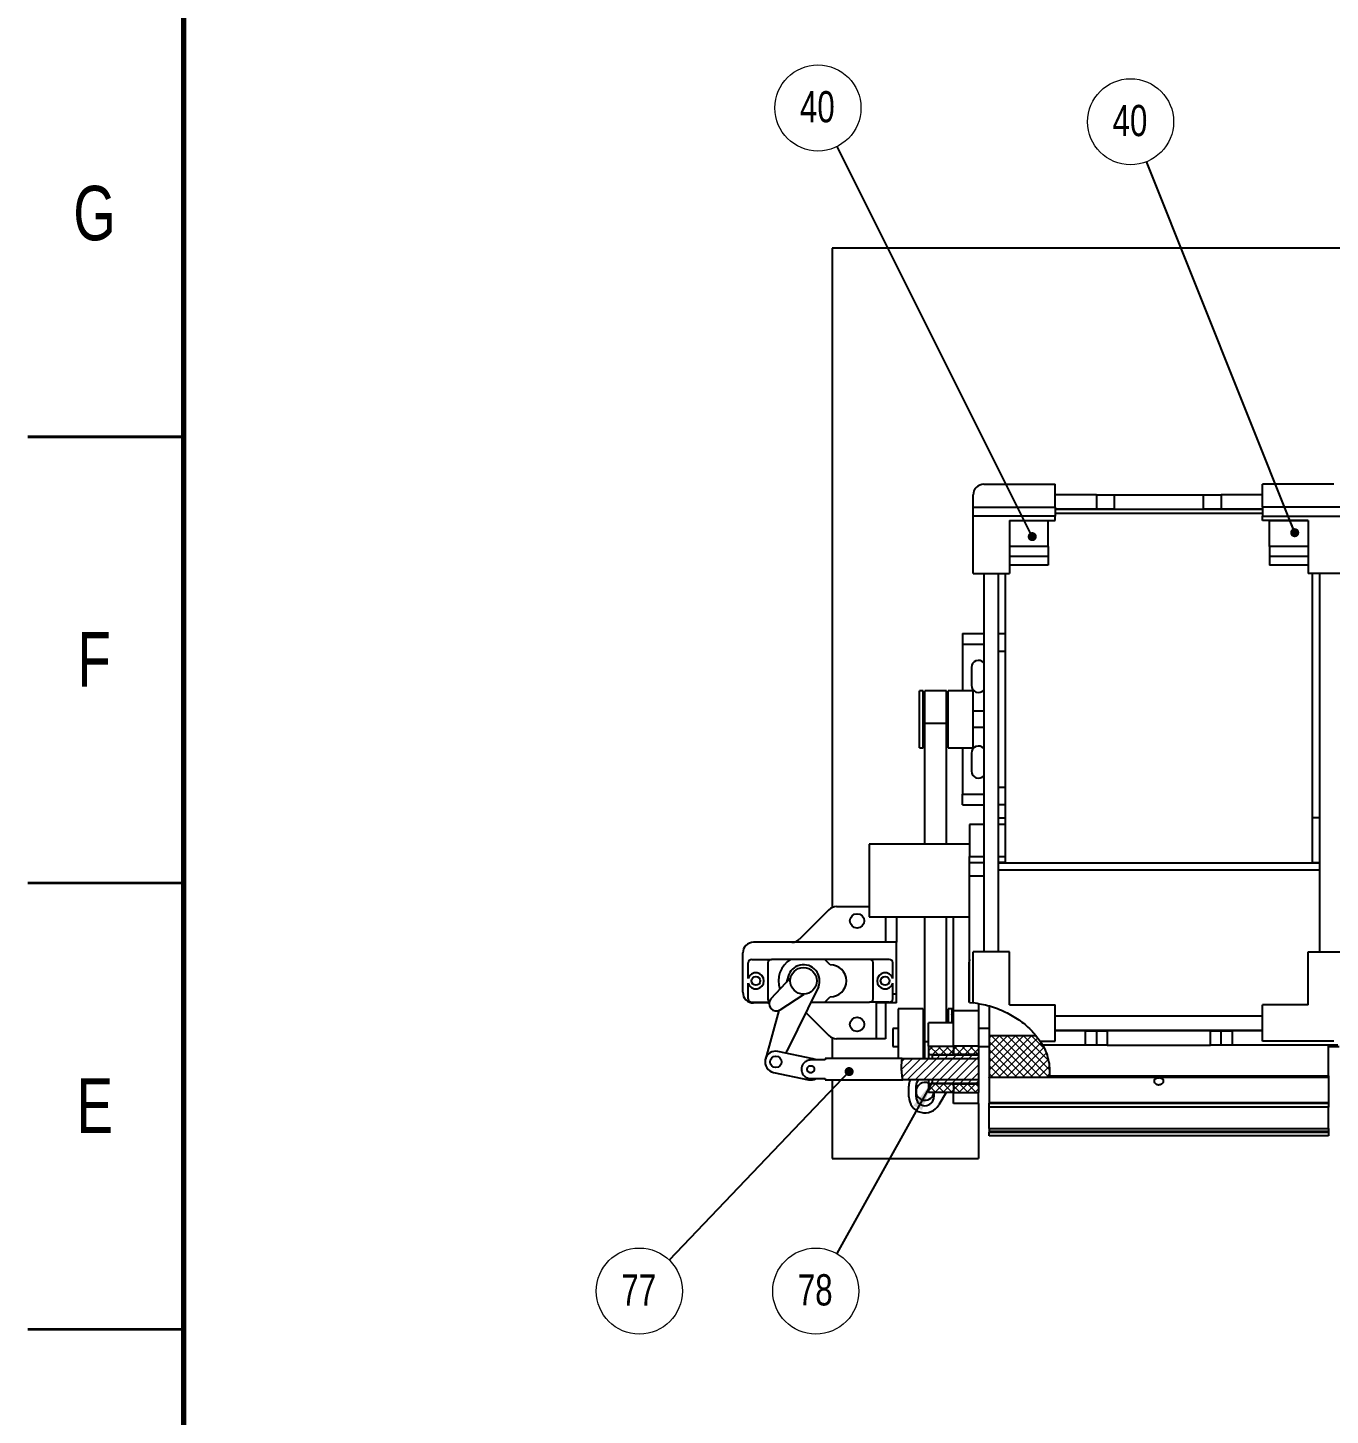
# Model space of a CAD drawing. Header units: millimetres. Extents: x 2 to 839, y 2 to 592.
# Drawn here: x 2.5 to 148.4, y 187.4 to 342.8 of the extents above; entities that cross this region are included whole.
import ezdxf

# ---------------------------------------------------------------- set-up
doc = ezdxf.new("R2010")
doc.units = ezdxf.units.MM
doc.styles.add('SLDTEXTSTYLE0', font='TXT', dxfattribs={"width": 0.75})
doc.dimstyles.new('SLDDIMSTYLE0', dxfattribs={"dimtxt": 0.18, "dimasz": 1.016, "dimexe": 0, "dimexo": 0.0625, "dimgap": 0, "dimtad": 0, "dimtih": 1, "dimtoh": 1, "dimdec": 0, "dimrnd": 1e-09, "dimzin": 0, "dimdsep": 46, "dimtxsty": 'Standard', "dimblk1": 'DOT', "dimblk2": 'DOT', "dimsah": 1, "dimcen": 0.09, "dimadec": 0, "dimazin": 0, "dimtfac": 1.016, "dimtdec": 0, "dimtofl": 0, "dimtmove": 0, "dimatfit": 3, "dimldrblk": 'DOT', "dimfxl": 1, "dimfrac": 2, "dimtolj": 1, "dimtzin": 0, "dimarcsym": 0})
doc.dimstyles.new('SLDDIMSTYLE1', dxfattribs={"dimtxt": 0.18, "dimasz": 3.302, "dimexe": 0, "dimexo": 0.0625, "dimgap": 0, "dimtad": 0, "dimtih": 1, "dimtoh": 1, "dimdec": 0, "dimrnd": 1e-09, "dimzin": 0, "dimdsep": 46, "dimtxsty": 'Standard', "dimsah": 1, "dimcen": 0.09, "dimadec": 0, "dimazin": 0, "dimtfac": 3.302, "dimtdec": 0, "dimtofl": 0, "dimtmove": 0, "dimatfit": 3, "dimfxl": 1, "dimfrac": 2, "dimtolj": 1, "dimtzin": 0, "dimarcsym": 0})

# ---------------------------------------------------------------- blocks, each defined once
blk = doc.blocks.new('SW_NOTE_37')
at = {"color": 0, "linetype": 'Continuous', "lineweight": 0}
blk.add_circle((-2.15, 4.31), 4.82, dxfattribs=at)
at = {"color": 0, "linetype": 'Continuous', "lineweight": 0, "insert": (-2.22, 6.2), "char_height": 3.5, "attachment_point": 2, "style": 'SLDTEXTSTYLE0'}
blk.add_mtext('40', dxfattribs=at)
blk = doc.blocks.new('_Dot')
at = {"color": 0, "linetype": 'ByBlock', "lineweight": -2}
blk.add_line((-0.5, 0), (-1, 0), dxfattribs=at)
at = {"color": 0, "linetype": 'ByBlock', "const_width": 0.5}
blk.add_lwpolyline([(-0.25, 0, 1), (0.25, 0, 1)], format="xyb", close=True, dxfattribs=at)
blk = doc.blocks.new('SW_NOTE_38')
at = {"color": 0, "linetype": 'Continuous', "lineweight": 0}
blk.add_circle((-1.79, 4.47), 4.82, dxfattribs=at)
at = {"color": 0, "linetype": 'Continuous', "lineweight": 0, "insert": (-1.86, 6.36), "char_height": 3.5, "attachment_point": 2, "style": 'SLDTEXTSTYLE0'}
blk.add_mtext('40', dxfattribs=at)
blk = doc.blocks.new('SW_NOTE_40')
at = {"color": 0, "linetype": 'Continuous', "lineweight": 0}
blk.add_circle((-2.34, -4.21), 4.82, dxfattribs=at)
at = {"color": 0, "linetype": 'Continuous', "lineweight": 0, "insert": (-2.41, -2.32), "char_height": 3.5, "attachment_point": 2, "style": 'SLDTEXTSTYLE0'}
blk.add_mtext('78', dxfattribs=at)
blk = doc.blocks.new('SW_NOTE_41')
at = {"color": 0, "linetype": 'Continuous', "lineweight": 0}
blk.add_circle((-3.33, -3.48), 4.82, dxfattribs=at)
at = {"color": 0, "linetype": 'Continuous', "lineweight": 0, "insert": (-3.4, -1.6), "char_height": 3.5, "attachment_point": 2, "style": 'SLDTEXTSTYLE0'}
blk.add_mtext('77', dxfattribs=at)

msp = doc.modelspace()

# ---------------------------------------------------------------- hatches: boundary and pattern name
at = {"linetype": 'Continuous', "lineweight": 18}
h = msp.add_hatch(dxfattribs=at)
h.set_pattern_fill('ANSI37', scale=0.2, style=0)
h.paths.add_polyline_path([(103.395, 228.747), (103.395, 227.787), (106.195, 227.787), (106.195, 228.747)], flags=0)
h = msp.add_hatch(dxfattribs=at)
h.set_pattern_fill('ANSI37', scale=0.2, style=0)
h.paths.add_polyline_path([(108.995, 228.747), (106.195, 228.747), (106.195, 227.787), (108.995, 227.787)], flags=0)
h = msp.add_hatch(dxfattribs=at)
h.set_pattern_fill('ANSI37', scale=0.2, style=0)
edge = h.paths.add_edge_path(flags=0)
edge.add_line((110.195, 225.27), (116.947, 225.27))
edge.add_spline(control_points=[(116.947, 225.27), (116.996, 225.925), (116.888, 227.634), (116.098, 229.12), (115.433, 229.93)], knot_values=[0.662758, 0.662758, 0.662758, 0.662758, 0.7015178, 0.7640663, 0.7640663, 0.7640663, 0.7640663], weights=[1, 1, 1, 1, 1], degree=3, periodic=0)
edge.add_line((115.433, 229.93), (110.195, 229.93))
edge.add_line((110.195, 229.93), (110.195, 225.27))
h = msp.add_hatch(dxfattribs=at)
h.set_pattern_fill('ANSI31', scale=0.2, style=0)
edge = h.paths.add_edge_path(flags=0)
edge.add_spline(control_points=[(100.444, 227.347), (100.394, 226.952), (100.355, 226.155), (100.435, 225.347), (100.502, 224.947)], knot_values=[0.1467892, 0.1467892, 0.1467892, 0.1467892, 0.1708482, 0.194587, 0.194587, 0.194587, 0.194587], weights=[1, 1, 1, 1, 1], degree=3, periodic=0)
edge.add_line((100.502, 224.947), (109.003, 224.947))
edge.add_line((109.003, 224.947), (109.003, 227.347))
edge.add_line((109.003, 227.347), (100.444, 227.347))
h = msp.add_hatch(dxfattribs=at)
h.set_pattern_fill('ANSI31', scale=0.2, style=0)
h.paths.add_polyline_path([(103.795, 227.747), (103.795, 227.347), (108.995, 227.347), (108.995, 227.747)], flags=0)
h = msp.add_hatch(dxfattribs=at)
h.set_pattern_fill('ANSI37', scale=0.2, style=0)
h.paths.add_polyline_path([(106.195, 223.547), (106.195, 224.507), (103.395, 224.507), (103.395, 223.547)], flags=0)
h = msp.add_hatch(dxfattribs=at)
h.set_pattern_fill('ANSI31', scale=0.2, style=0)
h.paths.add_polyline_path([(108.995, 224.547), (108.995, 224.947), (103.795, 224.947), (103.795, 224.547)], flags=0)
h = msp.add_hatch(dxfattribs=at)
h.set_pattern_fill('ANSI37', scale=0.2, style=0)
h.paths.add_polyline_path([(106.195, 223.547), (108.995, 223.547), (108.995, 224.507), (106.195, 224.507)], flags=0)

# ---------------------------------------------------------------- linework, layer by layer
at = {"color": 7, "linetype": 'Continuous', "lineweight": 70}
msp.add_line((20, 20), (20, 574), dxfattribs=at)
at = {"color": 7, "linetype": 'Continuous', "lineweight": 25}
for p, q in [((92.595, 318.147), (92.595, 244.264)), ((152.595, 318.147), (92.595, 318.147)), ((109.595, 291.691), (117.595, 291.691)), ((117.595, 289.127), (117.595, 291.691)), ((140.795, 289.127), (140.795, 291.691)), ((148.795, 291.691), (140.795, 291.691)), ((108.395, 289.127), (108.395, 290.491)), ((108.395, 289.127), (117.595, 289.127)), ((108.395, 288.092), (108.395, 289.127)), ((122.195, 290.491), (117.595, 290.491)), ((117.595, 289.127), (117.595, 288.092)), ((122.195, 290.491), (122.195, 288.891)), ((122.195, 290.491), (124.195, 290.491)), ((124.195, 290.491), (124.195, 288.891)), ((124.195, 290.491), (134.195, 290.491)), ((134.195, 288.891), (134.195, 290.491)), ((134.195, 290.491), (136.195, 290.491)), ((136.195, 290.491), (136.195, 288.891)), ((140.795, 290.491), (136.195, 290.491)), ((140.795, 289.127), (140.795, 288.092)), ((149.995, 289.127), (140.795, 289.127)), ((117.595, 288.092), (108.395, 288.092)), ((108.395, 281.691), (108.395, 288.092)), ((112.475, 287.611), (117.595, 287.611)), ((112.475, 287.611), (112.475, 281.691)), ((116.795, 287.593), (112.475, 287.593)), ((116.795, 287.593), (116.795, 287.611)), ((116.795, 284.696), (116.795, 287.593)), ((122.195, 288.891), (117.595, 288.891)), ((140.795, 288.84), (117.595, 288.84)), ((140.795, 288.425), (117.595, 288.425)), ((117.595, 287.611), (117.595, 288.092)), ((124.195, 288.891), (122.195, 288.891)), ((124.195, 288.891), (134.195, 288.891)), ((136.195, 288.891), (134.195, 288.891)), ((140.795, 288.891), (136.195, 288.891)), ((140.795, 288.092), (149.995, 288.092)), ((140.795, 287.611), (140.795, 288.092)), ((145.915, 287.611), (140.795, 287.611)), ((141.595, 287.593), (141.595, 287.611)), ((145.915, 287.593), (141.595, 287.593)), ((141.595, 284.696), (141.595, 287.593)), ((145.915, 287.611), (145.915, 281.691)), ((116.795, 284.696), (116.795, 283.597)), ((141.595, 284.696), (141.595, 283.597)), ((116.795, 283.597), (116.795, 282.631)), ((141.595, 283.597), (141.595, 282.631)), ((108.395, 281.691), (112.475, 281.691)), ((109.595, 281.691), (109.595, 239.291)), ((111.195, 281.691), (111.195, 239.291)), ((111.995, 281.691), (111.995, 249.248)), ((116.795, 282.631), (112.475, 282.631)), ((145.915, 282.631), (141.595, 282.631)), ((149.995, 281.691), (145.915, 281.691)), ((146.395, 249.248), (146.395, 281.691)), ((147.195, 281.691), (147.195, 239.291)), ((107.195, 274.959), (107.195, 273.759)), ((107.195, 274.959), (109.595, 274.959)), ((107.195, 273.759), (109.595, 273.759)), ((107.195, 273.759), (107.195, 268.559)), ((111.195, 274.959), (111.995, 274.959)), ((111.995, 272.959), (111.195, 272.959)), ((108.195, 271.159), (108.195, 269.159)), ((102.795, 268.559), (102.395, 268.559)), ((102.395, 262.389), (102.395, 268.559)), ((102.795, 262.389), (102.795, 268.559)), ((102.995, 267.759), (102.795, 267.759)), ((105.395, 268.559), (102.995, 268.559)), ((102.995, 264.917), (102.995, 268.559)), ((105.395, 264.917), (105.395, 268.559)), ((105.595, 267.759), (105.395, 267.759)), ((108.395, 268.559), (105.595, 268.559)), ((105.595, 262.389), (105.595, 268.559)), ((108.395, 262.389), (108.395, 268.559)), ((109.595, 266.259), (108.395, 266.259)), ((102.995, 264.917), (105.395, 264.917)), ((102.995, 251.371), (102.995, 264.917)), ((105.395, 251.371), (105.395, 264.917)), ((108.395, 264.459), (109.595, 264.459)), ((102.795, 262.959), (102.995, 262.959)), ((105.395, 262.959), (105.595, 262.959)), ((102.395, 262.159), (102.395, 262.389)), ((102.395, 262.159), (102.795, 262.159)), ((102.795, 262.159), (102.795, 262.389)), ((105.595, 262.159), (105.595, 262.389)), ((105.595, 262.159), (108.395, 262.159)), ((107.195, 262.159), (107.195, 256.959)), ((108.195, 261.559), (108.195, 259.559)), ((108.395, 262.159), (108.395, 262.389)), ((107.195, 255.759), (107.195, 256.959)), ((107.195, 256.959), (109.595, 256.959)), ((111.195, 257.759), (111.995, 257.759)), ((107.195, 255.759), (109.595, 255.759)), ((111.995, 255.759), (111.195, 255.759)), ((109.595, 253.579), (107.995, 253.579)), ((107.995, 253.579), (107.995, 249.979)), ((111.195, 254.331), (111.995, 254.331)), ((111.995, 253.579), (111.295, 253.579)), ((147.195, 254.331), (146.395, 254.331)), ((107.995, 251.371), (96.755, 251.371)), ((96.755, 251.371), (96.755, 243.211)), ((107.995, 249.291), (107.995, 249.979)), ((107.995, 249.291), (109.595, 249.291)), ((107.995, 247.781), (107.995, 249.291)), ((111.995, 249.291), (111.195, 249.291)), ((147.195, 249.248), (111.195, 249.248)), ((146.395, 249.291), (147.195, 249.291)), ((109.595, 247.781), (107.995, 247.781)), ((107.995, 233.639), (107.995, 247.781)), ((147.195, 248.458), (111.195, 248.458)), ((93.092, 244.371), (96.755, 244.371)), ((92.243, 244.02), (88.946, 240.723)), ((96.755, 243.211), (107.995, 243.211)), ((98.595, 243.211), (98.595, 240.371)), ((99.795, 243.211), (99.795, 240.371)), ((102.995, 229.262), (102.995, 243.211)), ((105.395, 231.347), (105.395, 243.211)), ((106.195, 232.747), (106.195, 243.211)), ((98.595, 240.371), (83.795, 240.371)), ((99.795, 240.371), (98.595, 240.371)), ((99.795, 234.612), (99.795, 240.371)), ((82.595, 234.771), (82.595, 239.171)), ((83.195, 236.317), (83.195, 238.051)), ((83.595, 238.451), (85.795, 238.451)), ((85.395, 238.051), (85.395, 234.051)), ((87.953, 238.451), (85.795, 238.451)), ((91.795, 238.451), (87.953, 238.451)), ((92.395, 237.851), (91.795, 238.451)), ((96.795, 238.451), (91.795, 238.451)), ((98.995, 238.451), (96.795, 238.451)), ((97.195, 234.051), (97.195, 238.051)), ((99.395, 236.317), (99.395, 238.051)), ((107.955, 233.641), (107.955, 238.131)), ((112.475, 239.291), (108.395, 239.291)), ((108.395, 233.608), (108.395, 239.291)), ((112.475, 233.371), (112.475, 239.291)), ((145.915, 233.371), (145.915, 239.291)), ((145.915, 239.291), (149.995, 239.291)), ((87.934, 236.392), (85.743, 234.024)), ((87.659, 236.526), (87.491, 235.913)), ((83.195, 234.051), (83.195, 235.786)), ((91.058, 235.364), (87.516, 228.171)), ((99.395, 234.051), (99.395, 235.786)), ((83.595, 233.651), (85.549, 233.651)), ((85.395, 233.571), (83.795, 233.571)), ((85.395, 233.651), (85.395, 233.571)), ((85.395, 233.571), (85.536, 233.571)), ((86.764, 232.808), (89.477, 234.554)), ((90.215, 233.651), (91.795, 233.651)), ((91.795, 233.651), (92.395, 234.251)), ((91.795, 233.651), (96.795, 233.651)), ((98.995, 233.651), (96.795, 233.651)), ((97.515, 233.651), (97.515, 233.571)), ((98.595, 233.571), (97.515, 233.571)), ((97.515, 233.571), (97.515, 229.571)), ((98.595, 233.651), (98.595, 233.571)), ((98.595, 233.571), (98.595, 229.571)), ((99.795, 233.571), (98.595, 233.571)), ((99.395, 234.612), (99.795, 234.612)), ((99.795, 233.571), (99.795, 234.612)), ((107.995, 233.639), (108.381, 233.584)), ((108.995, 233.489), (108.995, 232.747)), ((110.195, 233.255), (110.195, 229.93)), ((112.475, 233.371), (117.595, 233.371)), ((117.595, 229.291), (117.595, 233.371)), ((140.795, 229.291), (140.795, 233.371)), ((145.915, 233.371), (140.795, 233.371)), ((86.622, 232.735), (85.131, 227.285)), ((89.654, 232.512), (92.243, 229.923)), ((102.795, 232.904), (99.995, 232.904)), ((99.995, 232.904), (99.995, 227.347)), ((102.795, 232.904), (102.795, 227.347)), ((102.995, 232.104), (102.795, 232.104)), ((105.595, 232.104), (105.395, 232.104)), ((105.995, 232.904), (105.595, 232.904)), ((105.595, 232.904), (105.595, 231.347)), ((105.995, 232.904), (105.995, 231.347)), ((106.195, 232.747), (108.995, 232.747)), ((106.195, 228.747), (106.195, 232.747)), ((108.995, 232.747), (108.995, 228.747)), ((140.795, 232.091), (117.595, 232.091)), ((99.995, 230.704), (99.395, 230.704)), ((99.395, 230.704), (99.395, 229.704)), ((106.195, 231.347), (103.395, 231.347)), ((103.395, 228.747), (103.395, 231.347)), ((110.195, 230.704), (108.995, 230.704)), ((140.795, 230.491), (117.595, 230.491)), ((120.995, 230.451), (117.595, 230.451)), ((120.995, 228.851), (120.995, 230.451)), ((120.995, 230.451), (122.195, 230.451)), ((122.195, 230.451), (122.195, 228.851)), ((122.195, 230.451), (123.395, 230.451)), ((123.395, 230.451), (123.395, 228.851)), ((134.995, 230.451), (123.395, 230.451)), ((134.995, 228.851), (134.995, 230.451)), ((134.995, 230.451), (136.195, 230.451)), ((136.195, 228.851), (136.195, 230.451)), ((136.195, 230.451), (137.395, 230.451)), ((137.395, 230.451), (137.395, 228.851)), ((140.795, 230.451), (137.395, 230.451)), ((92.595, 229.679), (92.595, 227.347)), ((97.515, 229.571), (93.092, 229.571)), ((98.595, 229.571), (97.515, 229.571)), ((99.395, 229.704), (99.395, 228.704)), ((99.395, 228.704), (99.995, 228.704)), ((102.995, 227.347), (102.995, 229.262)), ((103.395, 228.747), (106.195, 228.747)), ((103.395, 228.747), (103.395, 227.787)), ((106.195, 228.747), (106.195, 227.787)), ((108.995, 228.747), (106.195, 228.747)), ((108.995, 228.747), (108.995, 227.787)), ((108.995, 228.704), (110.195, 228.704)), ((110.195, 229.93), (115.433, 229.93)), ((110.195, 229.93), (110.195, 225.27)), ((115.894, 229.277), (116.173, 228.851)), ((115.905, 229.291), (117.595, 229.291)), ((120.995, 228.851), (116.173, 228.851)), ((122.195, 228.851), (120.995, 228.851)), ((123.395, 228.851), (122.195, 228.851)), ((123.395, 228.851), (134.995, 228.851)), ((136.195, 228.851), (134.995, 228.851)), ((137.395, 228.851), (136.195, 228.851)), ((149.235, 228.851), (137.395, 228.851)), ((148.795, 229.291), (140.795, 229.291)), ((148.195, 225.396), (148.195, 228.851)), ((148.195, 228.704), (149.395, 228.704)), ((90.449, 227.321), (86.534, 228.142)), ((91.803, 227.186), (90.203, 227.186)), ((90.803, 227.186), (90.449, 227.321)), ((100.444, 227.347), (91.803, 227.347)), ((91.803, 227.347), (91.803, 227.186)), ((100.444, 227.347), (109.003, 227.347)), ((103.395, 227.787), (103.395, 227.347)), ((103.395, 227.787), (106.195, 227.787)), ((103.795, 227.747), (108.995, 227.747)), ((103.795, 227.747), (103.795, 227.347)), ((103.795, 227.347), (108.995, 227.347)), ((106.195, 227.787), (106.195, 227.747)), ((108.995, 227.787), (106.195, 227.787)), ((108.995, 227.787), (108.995, 227.747)), ((108.995, 227.747), (108.995, 227.347)), ((109.003, 227.347), (109.003, 224.947)), ((86.042, 225.794), (89.957, 224.973)), ((116.947, 225.27), (116.956, 225.396)), ((116.956, 225.396), (148.195, 225.396)), ((148.195, 225.396), (148.195, 225.233)), ((90.203, 225.108), (91.803, 225.108)), ((91.803, 225.108), (91.803, 224.947)), ((91.803, 224.947), (100.502, 224.947)), ((92.595, 224.947), (92.595, 216.147)), ((109.003, 224.947), (100.502, 224.947)), ((101.195, 223.064), (101.195, 224.264)), ((101.995, 223.064), (101.995, 224.264)), ((103.395, 224.947), (103.395, 224.507)), ((106.195, 224.507), (103.395, 224.507)), ((103.395, 224.507), (103.395, 223.547)), ((108.995, 224.947), (103.795, 224.947)), ((103.795, 224.947), (103.795, 224.547)), ((108.995, 224.547), (103.795, 224.547)), ((106.195, 224.547), (106.195, 224.507)), ((106.195, 224.507), (106.195, 223.547)), ((106.195, 224.507), (108.995, 224.507)), ((108.995, 224.947), (108.995, 224.547)), ((108.995, 224.547), (108.995, 224.507)), ((108.995, 224.507), (108.995, 223.547)), ((110.195, 225.27), (116.947, 225.27)), ((110.195, 225.233), (110.195, 225.27)), ((148.195, 225.233), (110.195, 225.233)), ((110.195, 225.233), (110.195, 222.388)), ((148.195, 225.233), (148.195, 222.388)), ((106.195, 223.547), (103.395, 223.547)), ((103.995, 223.547), (103.995, 223.064)), ((105.356, 223.547), (104.552, 222.161)), ((106.195, 223.547), (108.995, 223.547)), ((106.195, 222.304), (106.195, 223.547)), ((108.995, 222.304), (106.195, 222.304)), ((108.995, 222.304), (108.995, 223.547)), ((108.995, 222.304), (108.995, 216.147)), ((148.195, 222.388), (110.195, 222.388)), ((110.195, 222.388), (110.195, 222.355)), ((110.195, 222.355), (148.195, 222.355)), ((110.195, 221.883), (110.195, 222.355)), ((148.195, 222.388), (148.195, 222.355)), ((148.195, 222.355), (148.195, 221.883)), ((148.195, 221.883), (110.195, 221.883)), ((110.195, 219.501), (110.195, 221.883)), ((148.195, 219.501), (148.195, 221.883)), ((110.195, 219.501), (148.195, 219.501)), ((110.195, 219.501), (110.195, 219.158)), ((148.195, 219.501), (148.195, 219.158)), ((148.195, 219.158), (110.195, 219.158)), ((110.195, 219.158), (110.195, 219.101)), ((110.195, 219.101), (148.195, 219.101)), ((110.195, 218.704), (110.195, 219.101)), ((148.195, 218.704), (110.195, 218.704)), ((148.195, 219.158), (148.195, 219.101)), ((148.195, 219.101), (148.195, 218.704)), ((92.595, 216.147), (108.995, 216.147))]:
    msp.add_line(p, q, dxfattribs=at)
at = {"color": 7, "linetype": 'Continuous', "lineweight": 35}
for p, q in [((2.499, 297), (20.001, 297)), ((20, 297), (2.5, 297)), ((20, 247), (2.5, 247)), ((20, 197), (2.5, 197))]:
    msp.add_line(p, q, dxfattribs=at)
at = {"color": 8, "linetype": 'Continuous', "lineweight": 25}
for p, q in [((116.795, 284.696), (112.475, 284.696)), ((145.915, 284.696), (141.595, 284.696)), ((116.795, 283.597), (112.475, 283.597)), ((145.915, 283.597), (141.595, 283.597)), ((107.995, 249.979), (109.595, 249.979)), ((111.195, 249.979), (111.995, 249.979)), ((102.995, 229.262), (103.395, 229.262))]:
    msp.add_line(p, q, dxfattribs=at)
at = {"color": 7, "linetype": 'Continuous', "lineweight": 25, "flags": 128}
for points in [[(107.995, 238.439), (107.978, 238.366), (107.955, 238.131)], [(101.995, 224.264), (102.071, 224.647), (102.264, 224.947)]]:
    msp.add_lwpolyline(points, dxfattribs=at)
at = {"color": 7, "linetype": 'Continuous', "lineweight": 25}
for centre, radius in [((95.395, 242.771), 0.8), ((84.055, 236.051), 0.5), ((89.395, 236.051), 1.5), ((98.535, 236.051), 0.5), ((95.395, 231.171), 0.8), ((86.288, 226.968), 0.64)]:
    msp.add_circle(centre, radius, dxfattribs=at)
for centre, radius, start, end in [((109.595, 290.491), 1.2, 90, 180), ((108.995, 271.159), 0.8, 41.40962, 180), ((108.995, 269.159), 0.8, 180, 318.59038), ((108.995, 261.559), 0.8, 41.40962, 180), ((108.995, 259.559), 0.8, 180, 318.59038), ((93.092, 243.171), 1.2, 90, 135), ((83.795, 239.171), 1.2, 90, 180), ((88.098, 241.571), 1.2, 270, 315), ((83.595, 238.051), 0.4, 90, 180), ((85.795, 238.051), 0.4, 90, 180), ((89.395, 236.051), 2.8, 121.00272, 199.4838), ((89.395, 236.051), 1.8, 337.53583, 164.70248), ((92.395, 236.051), 1.8, 270, 90), ((96.795, 238.051), 0.4, 0, 90), ((98.995, 238.051), 0.4, 0, 90), ((84.055, 236.051), 0.9, 197.14621, 162.85379), ((98.535, 236.051), 0.9, 17.14621, 342.85379), ((83.795, 234.771), 1.2, 180, 270), ((83.595, 234.051), 0.4, 180, 270), ((85.795, 234.051), 0.4, 180, 235.45814), ((86.331, 233.48), 0.8, 137.2356, 302.7644), ((96.795, 234.051), 0.4, 270, 0), ((98.995, 234.051), 0.4, 270, 0), ((102.195, 233.516), 4, 341.80513, 0), ((93.092, 230.771), 1.2, 225, 270), ((86.288, 226.968), 1.2, 78.15583, 258.15583), ((88.592, 227.64), 1.2, 153.77967, 164.85646), ((90.203, 226.147), 1.2, 258.15583, 300), ((102.995, 224.264), 1.8, 157.70105, 180), ((102.995, 223.664), 1, 66.42182, 180), ((102.995, 223.064), 1.8, 180, 329.88726), ((102.995, 223.664), 1, 180, 353.28046), ((102.995, 223.064), 1, 180, 0)]:
    msp.add_arc(centre, radius, start, end, dxfattribs=at)
for points, knots in [([(111.295, 253.579), (111.29, 253.579), (111.281, 253.578), (111.222, 253.574), (111.195, 253.572)], [0, 0, 0, 0, 0.52982883, 1, 1, 1, 1]), ([(108.395, 233.608), (109.009, 233.509), (110.259, 233.309), (111.973, 232.617), (113.532, 231.715), (114.884, 230.637), (115.57, 229.732), (115.905, 229.291)], [0, 0, 0, 0, 0.2069694, 0.421182, 0.6140097, 0.8119924, 1, 1, 1, 1]), ([(116.173, 228.847), (116.177, 228.842), (116.361, 228.559), (116.61, 227.943), (116.881, 227.011), (116.977, 226.149), (116.962, 225.617), (116.956, 225.396)], [0, 0, 0, 0, 0.0052468, 0.2735518, 0.5355685, 0.8063145, 1, 1, 1, 1]), ([(90.203, 227.186), (90.135, 227.182), (89.968, 227.172), (89.695, 227.072), (89.439, 226.882), (89.251, 226.6), (89.163, 226.307), (89.159, 226.02), (89.23, 225.751), (89.38, 225.485), (89.611, 225.27), (89.877, 225.149), (90.082, 225.111), (90.177, 225.108), (90.203, 225.108)], [0, 0, 0, 0, 0.0582877, 0.1420794, 0.2723803, 0.3730335, 0.4550489, 0.5373782, 0.6131305, 0.6944462, 0.817347, 0.9185194, 0.9778217, 1, 1, 1, 1]), ([(100.502, 224.947), (100.5, 224.96), (100.496, 224.986), (100.464, 225.19), (100.426, 225.491), (100.393, 225.87), (100.379, 226.28), (100.385, 226.673), (100.407, 227.007), (100.431, 227.245), (100.443, 227.339), (100.444, 227.345), (100.444, 227.347)], [0, 0, 0, 0, 0.10633, 0.2126253, 0.3198242, 0.427873, 0.5352904, 0.6415922, 0.7478838, 0.8550722, 0.9625778, 1, 1, 1, 1]), ([(90.603, 226.147), (90.599, 226.191), (90.59, 226.278), (90.526, 226.395), (90.428, 226.487), (90.303, 226.542), (90.168, 226.553), (90.04, 226.52), (89.93, 226.449), (89.846, 226.343), (89.801, 226.214), (89.802, 226.079), (89.845, 225.954), (89.925, 225.849), (90.038, 225.774), (90.17, 225.741), (90.304, 225.753), (90.424, 225.805), (90.522, 225.894), (90.59, 226.013), (90.599, 226.103), (90.603, 226.147)], [0, 0, 0, 0, 0.0517251, 0.1033847, 0.1566638, 0.211449, 0.26437, 0.3148879, 0.3662424, 0.4202729, 0.4748142, 0.5269816, 0.5776559, 0.6296825, 0.6840651, 0.7383006, 0.7897519, 0.8402519, 0.8929704, 0.947715, 1, 1, 1, 1]), ([(129.695, 224.834), (129.689, 224.878), (129.679, 224.967), (129.596, 225.076), (129.473, 225.157), (129.316, 225.202), (129.147, 225.21), (128.986, 225.182), (128.847, 225.119), (128.744, 225.022), (128.691, 224.896), (128.694, 224.756), (128.751, 224.618), (128.856, 224.497), (129, 224.409), (129.167, 224.371), (129.333, 224.39), (129.484, 224.459), (129.604, 224.569), (129.681, 224.702), (129.69, 224.792), (129.695, 224.834)], [0, 0, 0, 0, 0.0522463, 0.104447, 0.1578751, 0.2123434, 0.2654144, 0.316801, 0.3688502, 0.4228294, 0.4770875, 0.529577, 0.5810396, 0.6336206, 0.6878901, 0.7418394, 0.7937829, 0.845224, 0.8983741, 0.9528427, 1, 1, 1, 1])]:
    msp.add_open_spline(points, degree=3, knots=knots, dxfattribs=at)

# ---------------------------------------------------------------- block references
at = {"color": 7, "linetype": 'Continuous', "lineweight": 0}
for name, p in [('SW_NOTE_37', (93.16, 329.529)), ('SW_NOTE_38', (127.821, 327.825)), ('SW_NOTE_41', (74.334, 204.776)), ('SW_NOTE_40', (93.111, 205.503))]:
    msp.add_blockref(name, p, dxfattribs=at)

# ---------------------------------------------------------------- texts
at = {"color": 7, "linetype": 'Continuous', "lineweight": 0, "char_height": 6.096, "attachment_point": 2, "style": 'SLDTEXTSTYLE0'}
for s, insert in [('G', (9.981, 325.114)), ('F', (9.937, 275.114)), ('E', (10.011, 225.114))]:
    msp.add_mtext(s, dxfattribs=dict(at, insert=insert))

# ---------------------------------------------------------------- leaders
at = {"color": 7, "linetype": 'Continuous', "lineweight": 0}
for points, dimstyle in [([(115.013, 285.817), (93.16, 329.529)], 'SLDDIMSTYLE0'), ([(144.414, 286.26), (127.821, 327.825)], 'SLDDIMSTYLE0'), ([(94.504, 225.886), (74.334, 204.776)], 'SLDDIMSTYLE0'), ([(103.795, 224.708), (93.111, 205.503)], 'SLDDIMSTYLE1')]:
    msp.add_leader(points, dimstyle=dimstyle, dxfattribs=at)

doc.saveas('drawing.dxf')
